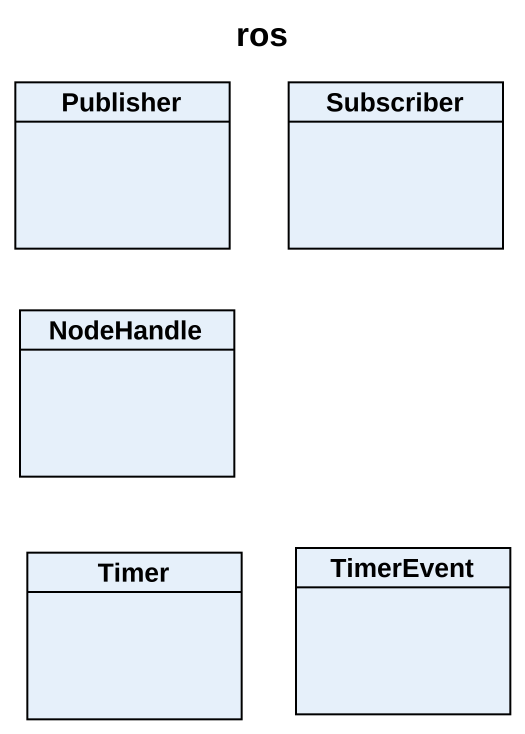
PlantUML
@startuml
title ros
hide circle
hide empty members
class Publisher
class Subscriber
class NodeHandle
class Timer
class TimerEvent
@enduml
